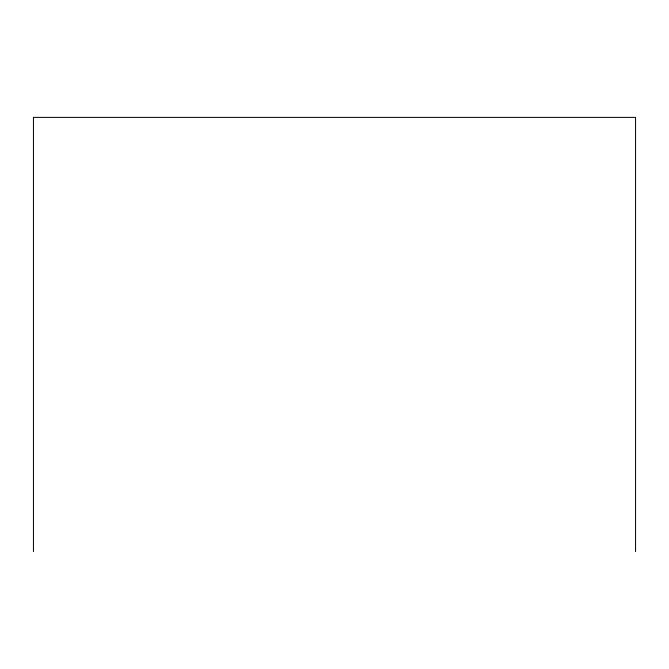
<?xml version="1.0" encoding="UTF-8"?>
<svg xmlns="http://www.w3.org/2000/svg" width="669" height="669" viewBox="0 0 669 669"><rect width="100%" height="100%" fill="white"/><g stroke="black" fill="none" stroke-linecap="round" stroke-linejoin="round"><path stroke-width="1" d="M635.55 551.616L635.55 117.384L33.45 117.384L33.45 551.616"/></g></svg>
